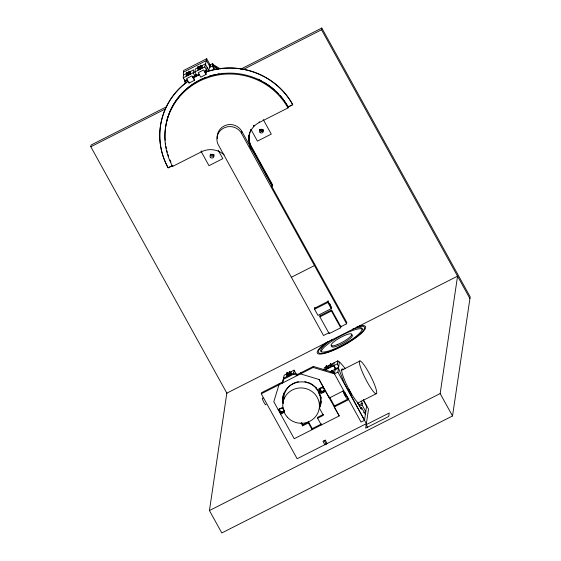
<?xml version="1.0" encoding="UTF-8"?>
<svg xmlns="http://www.w3.org/2000/svg" width="561" height="561" viewBox="0 0 561 561"><rect width="100%" height="100%" fill="white"/><g stroke="black" fill="none" stroke-linecap="round" stroke-linejoin="round"><path stroke-width="0.84" d="M318.739 392.076L319.742 395.4L318.431 391.697L315.808 387.49L312.204 384.418A18.338 17.672 8.4 0 0 307.905 382.35M226.946 393.338L90.819 146.758L91.078 145.033L166.687 106.695M187.409 80.041L185.102 81.212L183.251 77.846L183.65 70.455L206.721 58.758L210.249 65.139L210.059 66.836M186.147 73.729L187.227 75.693M224.141 154.885A19.649 18.934 8.4 0 0 201.462 151.8L172.62 166.421L172.753 165.558M186.385 73.975L186.091 75.938L190.474 73.715L190.768 71.752L187.115 73.603M186.61 73.498L187.69 75.454M188.917 72.327L189.997 74.283M192.858 76.422L194.527 79.445L194.387 80.37L189.078 83.063L189.218 82.137M192.718 77.348L195.025 76.177L195.242 74.697M197.802 67.825L198.882 69.781M199.421 69.213L197.991 66.542L199.428 69.157M198.44 66.366L197.984 66.598M200.109 66.654L201.189 68.61M200.298 65.378L201.736 67.986L200.291 65.427L200.761 65.139L202.191 67.804M204.372 71.443L206.679 70.272L204.821 66.913L206.721 58.758M206.041 74.466L203.566 69.985L198.257 72.678L200.733 77.159L206.041 74.466L206.175 73.54L204.926 71.268M206.679 70.272L207.114 67.313M206.476 71.513L208.783 70.342L210.249 65.139M214.246 69.508L212.317 66.009L212.675 63.589L209.597 65.153M201.462 151.8L201.588 150.937M320.05 315.766L331.586 309.917L340.864 326.719L346.586 323.816L241.532 133.399L241.84 131.323A13.099 12.623 8.4 0 0 226.265 125.117A13.099 12.623 8.4 0 0 217.331 138.742M249.449 133.581A19.649 18.934 8.4 0 0 251.363 146.435L251.111 148.125A19.649 18.934 8.4 0 1 259.14 122.55L259.273 121.688M209.442 510.552L226.833 393.149L457.559 276.166L440.161 393.57L452.524 415.967L221.805 532.95L209.442 510.552L440.161 393.57M249.771 132.677A19.649 18.934 8.4 0 0 251.258 147.122L272.253 185.319L272.022 186.876L346.789 322.435L346.586 323.816M251.363 146.435L272.373 184.492L271.819 185.551M259.14 122.55L287.982 107.929L288.109 107.067A65.49 63.12 8.4 0 0 212.121 75.476A65.49 63.12 8.4 0 0 165.172 140.383M288.235 106.239L288.13 106.927A65.49 63.12 8.4 0 0 284.111 100.559M363.276 399.579L368.521 409.074L366.361 423.646L297.141 458.737L261.286 393.78L261.44 392.742L283.13 381.746M469.922 298.564L321.544 29.775L321.797 28.05L240.732 69.15M279.322 383.675L273.81 401.76L294.216 438.723L339.202 415.911L334.286 406.935L334.44 405.898L348.83 398.605M283.74 378.198L282.372 383.086L284.182 375.19L294.104 370.162L295.963 373.521M288.263 375.435L286.825 372.82L287.295 372.539L289.09 375.856M286.881 374.292L286.587 376.256L290.97 374.033L291.264 372.069L286.881 374.292L287.576 375.561M288.186 375.772L287.113 373.759L288.193 375.723M283.586 379.236L293.508 374.201L294.104 370.162M314.433 265.577L314.693 264.168M300.661 372.855L300.507 373.892L319.111 379.509L329.328 397.987L343.732 390.68M331.509 306.853L331.242 308.648L317.975 315.373L314.574 309.216L314.84 307.414M302.772 424.824L308.536 421.9L308.389 422.938L302.617 425.862L302.772 424.824L301.559 422.629M340.955 326.06L340.702 327.785L329.167 333.641L319.889 316.839L320.149 315.114M261.286 393.78L313.199 367.462L313.354 366.424L334.615 372.848M331.242 308.648L327.841 302.484L328.108 300.689M315.541 387.258L315.759 387.833M323.978 369.93L324.307 367.7L337.82 360.856L339.328 362.602M321.327 424.979L317.617 418.254L317.764 417.223L323.536 414.298M317.617 418.254L323.381 415.329L319.342 408.015L320.093 405.982A19.256 18.555 8.4 0 0 321.158 401.522M325.871 367.679L325.675 368.991L332.252 365.653L332.449 364.341L325.871 367.679L326.572 368.949M326.081 366.571L327.14 368.668M327.245 367.974L326.355 365.793L327.799 368.402M327.778 368.542L326.355 365.793M331.235 366.592L330.352 364.405L331.411 366.501M330.282 363.801L331.698 366.55M334.181 362.694L333.746 365.667L335.226 368.353M329.328 397.987L329.482 396.95M333.43 371.347L333.304 372.245L332.329 370.477M324.132 440.757L325.282 440.168L327.14 443.534M335.05 369.909L338.507 368.156L344.181 382.805L364.503 420.287L361.046 422.04L334.461 373.878L335.317 368.107L333.914 365.576L335.197 368.893L338.662 367.132L337.378 363.823L337.82 360.856M366.361 423.646L337.918 372.125L339.454 361.768L345.401 368.647M348.507 390.645L348.711 389.264L351.186 393.745L350.983 395.126M360.281 408.394L361.663 407.693L361.41 409.418L357.027 401.823A19.256 3.036 63.1 0 1 344.489 379.86A19.256 3.036 63.1 0 1 343.774 369.797M363.71 412.707L365.786 411.655L362.076 404.93L362.329 403.205L361.116 401.01M364.503 420.287L366.663 405.715M366.179 424.691L365.667 428.148L388.738 416.451L389.25 412.994L366.179 424.691L367.721 427.496M452.524 415.967L470.181 296.839L321.797 28.05M319.342 408.015L319.938 407.013A19.256 18.555 8.4 0 0 303.718 381.971A19.256 18.555 8.4 0 0 282.877 403.184M271.924 184.857L272.373 184.492M271.797 185.684L272.253 185.319M271.671 186.547L272.127 186.189L241.84 131.323M325.52 343.044L324.609 343.746A27.503 5.905 -28.9 0 0 323.676 353.619A27.503 5.905 -28.9 0 0 357.652 336.397A27.503 5.905 -28.9 0 0 359.727 325.941L359.145 326.067M183.398 72.18L206.469 60.483L209.989 66.871M183.685 74.894L193.608 69.866L193.173 72.818L195.025 76.177M183.251 77.846L204.821 66.913M209.239 67.572L212.317 66.009M194.688 75.56L196.413 74.683M199.064 74.129L196.757 75.3L194.898 71.941L195.34 68.989L205.263 63.954L208.783 70.342M90.819 146.758L165.649 108.82M242.815 69.69L321.544 29.775M172.045 165.783L168.16 167.76A70.728 68.176 8.4 0 1 187.732 81.38M287.302 107.347L292.744 104.591A70.728 68.176 8.4 0 0 286.755 95.517L285.388 93.813A70.728 68.176 8.4 0 0 205.137 72.215M172.802 165.53L168.139 167.893A70.728 68.176 8.4 0 1 187.711 81.52M287.281 107.488L292.723 104.725A70.728 68.176 8.4 0 0 205.116 72.355M291.362 277.274L314.483 265.549M314.735 308.143L328.003 301.418L331.404 307.575M314.574 309.216L327.841 302.484M319.889 316.839L331.425 310.99L340.702 327.785M329.328 332.568L323.508 335.513L218.46 145.096A13.099 12.623 8.4 0 1 217.409 142.578L217.184 141.702A13.099 12.623 8.4 0 1 216.911 139.016L216.946 138.111A13.099 12.623 8.4 0 1 218.559 132.985L219.042 132.221A13.099 12.623 8.4 0 1 220.817 130.145L221.504 129.549A13.099 12.623 8.4 0 1 226.406 127.059L227.317 126.849A13.099 12.623 8.4 0 1 230.101 126.611L231.034 126.66A13.099 12.623 8.4 0 1 236.356 128.273L237.156 128.742A13.099 12.623 8.4 0 1 239.323 130.482L239.954 131.148A13.099 12.623 8.4 0 1 241.532 133.399M287.106 373.815L286.643 374.047L287.723 376.01M283.747 378.142L293.669 373.114L297.667 374.376L297.512 375.414L293.508 374.201M296.846 374.79L313.354 366.424M325.387 369.902L337.378 363.823M330.282 371.719L334.84 369.411M337.918 372.125L334.461 373.878L313.199 367.462M341.06 370.541L359.959 360.954M278.137 409.6L282.751 407.265L283.578 408.759M323.129 386.788L318.515 389.131L320.99 393.612L325.604 391.269M322.68 391.795L324.216 391.017M280.612 414.081L284.455 412.132M334.286 406.935L348.676 399.642M357.981 402.966L376.122 393.773A18.338 2.896 63.1 0 0 366.754 369.061A18.338 2.896 63.1 0 0 361.242 369.257A18.338 2.896 63.1 0 0 376.122 393.773M311.432 429.032L321.516 423.92M362.329 403.205L358.872 404.958L357.659 402.763M359.306 406.332L362.076 404.93M325.282 440.168L322.975 441.339L324.826 444.698M326.243 443.982L325.668 444.277L325.976 444.838M220.249 68.821L212.57 64.284L213.348 65.686M218.657 69.291L212.57 64.284L213.552 65.623M217.156 69.213L212.416 65.321L214.737 69.522M315.808 387.49L316.699 388.773M263.27 119.591L271.279 134.1L257.436 141.12L251.111 129.668M212.675 63.589L213.832 65.693M249.799 145.32L251.377 148.174M252.162 149.598L252.948 151.021M265.816 174.338L266.608 175.768M249.28 145.474L251.637 149.745M205.088 70.146L206.343 72.418M201.658 68.33L200.579 66.366L201.651 68.379M329.616 303.466L330.745 305.514M198.454 66.31L200.256 69.578M194.001 75.924L194.828 77.418M194.387 80.37L191.918 75.889L186.61 78.582L189.078 83.063M190.544 73.715C188.279 68.631 188.082 71.899 190.438 74.599M188.237 74.886L186.799 72.222L186.329 72.502L188.131 75.77M186.427 79.858L187.213 81.275M363.226 400.231L366.578 406.297M184.632 80.048L186.175 82.846M361.663 407.693L365.372 414.411M218.187 150.264L222.829 158.665L208.987 165.684L200.971 151.175M330.45 363.717L331.895 366.326M330.429 363.851L331.874 366.466M330.177 364.496L331.256 366.452M332.575 370.562L333.823 372.827M331.923 370.786L333.087 372.883M326.186 365.877L327.624 368.493M326.257 366.48L327.336 368.444M326.236 366.621L327.315 368.577M329.875 397.7L334.826 406.662M319.111 379.509L339.202 415.911M319.497 389.586L320.317 391.08M291.397 374.685C290.395 371.2 287.576 369.629 290.57 374.264M290.493 374.601C289.7 371.648 288.01 372.595 290.03 374.839M286.832 372.77L288.277 375.386M324.181 440.413L326.032 443.772M308.536 421.9L312.246 428.618L312.098 429.656L308.389 422.938M301.005 422.931L302.617 425.862M278.964 409.775L279.939 411.557M319.798 395.056L320.036 395.729A18.338 17.672 8.4 0 1 319.447 404.86M347.392 398.275L347.399 398.303A4.586 0.722 63.1 0 1 345.26 396.115A4.586 0.722 63.1 0 1 343.052 390.737M185.186 80.868L185.389 82.635M184.73 79.353L185.235 83.673M214.057 155.152A1.964 1.893 8.4 0 1 210.284 154.731M259.694 129.451A1.964 1.893 8.4 0 0 263.397 130.285A1.964 1.893 8.4 0 1 259.701 129.381M166.645 121.485A65.49 63.12 8.4 0 1 166.968 120.173M167.143 119.521A65.49 63.12 8.4 0 1 167.515 118.224M167.704 117.579A65.49 63.12 8.4 0 1 168.118 116.295M168.791 114.381A65.49 63.12 8.4 0 1 170.32 110.629M170.6 110.012A65.49 63.12 8.4 0 1 205.221 77.628M209.141 76.226A65.49 63.12 8.4 0 1 211.132 75.616M211.806 75.426A65.49 63.12 8.4 0 1 213.152 75.069M213.825 74.901A65.49 63.12 8.4 0 1 215.179 74.585M217.913 74.045A65.49 63.12 8.4 0 1 219.288 73.814M221.364 73.519A65.49 63.12 8.4 0 1 223.446 73.295M258.186 79.241A65.49 63.12 8.4 0 1 261.314 80.784M263.754 82.137A65.49 63.12 8.4 0 1 264.946 82.846M265.542 83.21A65.49 63.12 8.4 0 1 266.713 83.961M267.295 84.346A65.49 63.12 8.4 0 1 268.439 85.125M269.007 85.524A65.49 63.12 8.4 0 1 270.129 86.345M270.683 86.766A65.49 63.12 8.4 0 1 274.939 90.307M275.956 91.247A65.49 63.12 8.4 0 1 278.403 93.68M280.262 95.714A65.49 63.12 8.4 0 1 283.705 100.005M165.649 126.765A65.49 63.12 8.4 0 1 165.839 125.426M250.185 131.505A19.649 18.934 8.4 0 1 251.244 129.254M253.376 126.19A19.649 18.934 8.4 0 1 254.224 125.264M170.888 161.912A65.49 63.12 8.4 0 1 170.046 160.046M168.559 156.246A65.49 63.12 8.4 0 1 167.907 154.31M167.318 152.361A65.49 63.12 8.4 0 1 166.799 150.397M166.337 148.413A65.49 63.12 8.4 0 1 165.951 146.421M165.621 144.415A65.49 63.12 8.4 0 1 165.446 143.076M172.62 166.421A65.49 63.12 8.4 0 1 199.393 81.177A65.49 63.12 8.4 0 1 287.982 107.929M251.244 147.263A19.649 18.934 8.4 0 1 249.168 135.222M249.421 134.009A19.649 18.934 8.4 0 1 249.75 132.81M250.164 131.646A19.649 18.934 8.4 0 1 251.223 129.395M253.355 126.323A19.649 18.934 8.4 0 1 254.203 125.398M193.222 77.797A70.728 68.176 8.4 0 1 199.036 74.732M193.201 77.937A70.728 68.176 8.4 0 1 199.022 74.872M352.61 329.188A23.576 5.063 -28.9 0 1 356.747 335.766A23.576 5.063 -28.9 0 1 324.931 351.901A23.576 5.063 -28.9 0 1 331.846 339.721M321.271 351.873A23.576 5.063 -28.9 0 1 340.927 335.801A23.576 5.063 -28.9 0 1 362.757 329.707M356.361 327.217A26.199 5.624 -28.9 0 1 357.729 335.899A26.199 5.624 -28.9 0 1 323.746 353.121A26.199 5.624 -28.9 0 1 328.115 341.537M351.509 334.854A11.788 2.532 -28.9 0 1 343.22 343.206A11.788 2.532 -28.9 0 1 331.867 345.674M209.562 66.121A2.623 0.561 -28.9 0 1 209.505 66.478M213.972 154.478A1.964 1.893 8.4 0 1 210.592 154.1M263.263 129.584A1.964 1.893 8.4 0 1 260.164 129.282M265.914 404.355A3.843 0.603 63.1 0 1 263.467 401.452A3.843 0.603 63.1 0 1 262.976 398.401M284.287 410.547A2.623 2.525 8.4 0 1 281.587 412.153M280.921 411.991A2.623 2.525 8.4 0 1 279.82 411.227M279.455 410.659A2.623 2.525 8.4 0 1 279.231 409.369M284.02 410.778A2.623 2.525 8.4 0 1 279.28 409.025M324.644 389.902A2.623 2.525 8.4 0 1 319.686 388.366M324.588 390.246A2.623 2.525 8.4 0 1 320.079 390.603M319.756 390.014A2.623 2.525 8.4 0 1 319.63 388.71M283.761 399.313A18.338 17.672 8.4 0 1 293.207 383.486M293.915 383.135A18.338 17.672 8.4 0 1 298.438 381.683M304.798 381.592A18.338 17.672 8.4 0 1 306.369 381.908M331.81 372.259A13.099 2.069 63.1 0 1 331.516 370.393M330.759 372.167A13.099 2.069 63.1 0 1 330.667 371.67M347.939 397.735A4.586 0.722 63.1 0 1 344.868 392.384M345.962 396.515A2.623 0.414 63.1 0 1 343.991 392.462M283.256 403.282A19.256 18.555 8.4 0 1 283.859 393.093M321.067 396.936A19.256 18.555 8.4 0 1 321.201 398.079M324.517 389.657A2.356 2.272 8.4 0 1 321.734 391.389A2.356 2.272 8.4 0 1 319.91 388.675M320.022 388.296A2.356 2.272 8.4 0 1 320.212 387.946M324.454 388.478A2.356 2.272 8.4 0 1 324.546 388.864M284.139 410.126A2.356 2.272 8.4 0 1 281.356 411.858A2.356 2.272 8.4 0 1 279.532 409.144M283.922 409.986A2.356 2.272 8.4 0 1 281.475 412.938A2.356 2.272 8.4 0 1 279.609 409.565A2.356 2.272 8.4 0 1 283.536 409.285M188.461 72.509L189.541 74.522L188.461 72.509M198.033 68.063L197.745 70.034L202.128 67.811L202.423 65.84L198.033 68.063M198.271 67.537L199.344 69.55L198.271 67.537M210.445 157.361A1.964 1.893 8.4 0 0 213.804 156.877A1.964 1.893 8.4 0 0 211.658 154.303A1.964 1.893 8.4 0 0 210.445 157.361M260.073 132.501A1.964 1.893 8.4 0 0 263.319 131.554A1.964 1.893 8.4 0 0 260.816 129.303A1.964 1.893 8.4 0 0 260.073 132.501M337.28 344.622A11.788 2.532 -28.9 0 0 351.754 334.153A11.788 2.532 -28.9 0 0 335.254 340.737A11.788 2.532 -28.9 0 0 337.28 344.622M287.372 417.188A18.338 17.672 8.4 0 0 318.473 411.423A18.338 17.672 8.4 0 0 297.463 388.24A18.338 17.672 8.4 0 0 287.372 417.188M348.935 391.052A2.356 0.372 63.1 0 0 350.856 394.306A2.356 0.372 63.1 0 0 349.741 391.234A2.356 0.372 63.1 0 0 348.935 391.052M320.485 391.88A2.356 2.272 8.4 0 0 324.363 390.687A2.356 2.272 8.4 0 0 321.327 388.03A2.356 2.272 8.4 0 0 320.485 391.88"/></g></svg>
